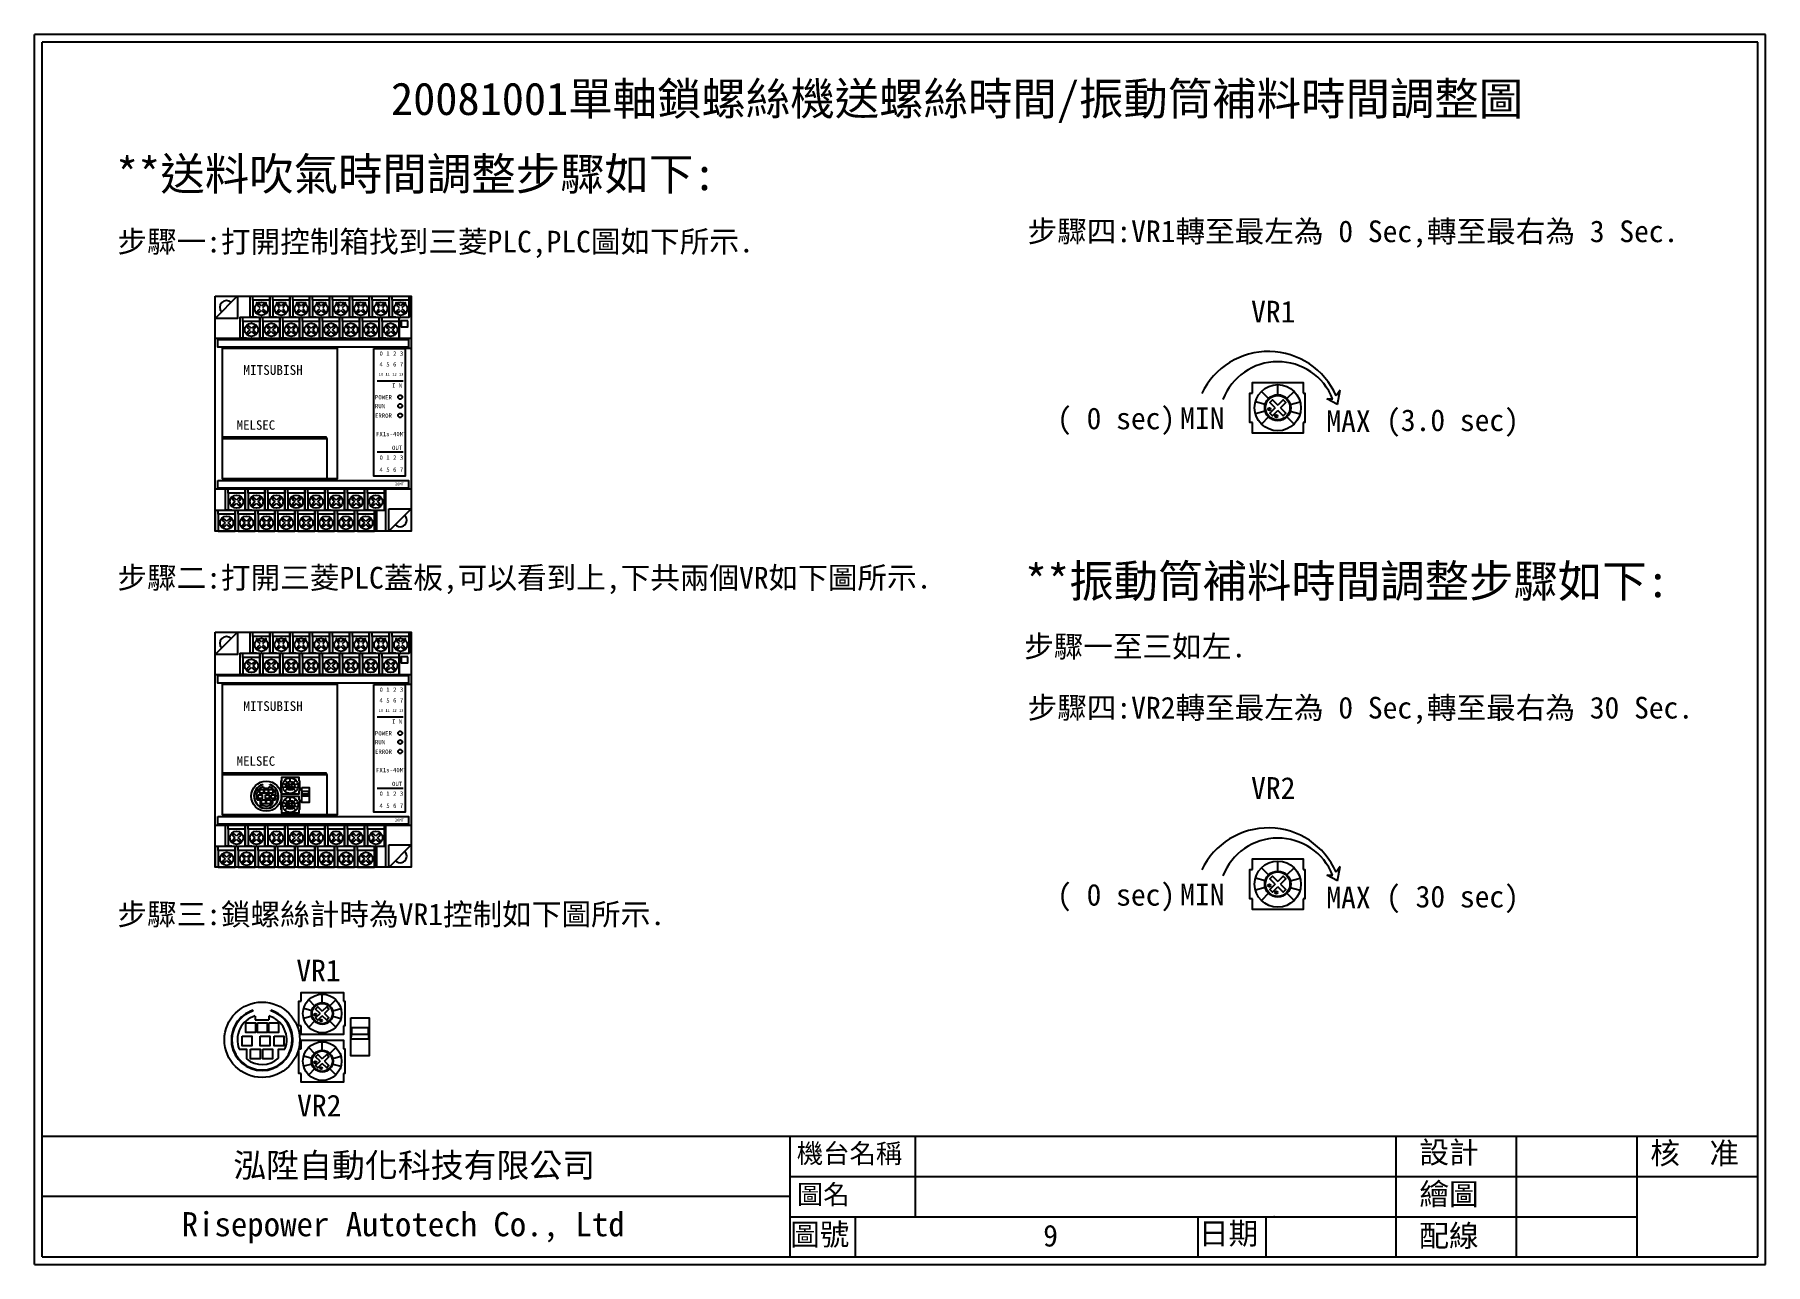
# Model space of a CAD drawing. Extents: x 208 to 1738, y -21 to 184.
# Drawn here: x 1450.6 to 1737.6, y -20.5 to 183.4 of the extents above; entities that cross this region are included whole.
import ezdxf

# ---------------------------------------------------------------- set-up
doc = ezdxf.new("R2010")
doc.units = 0
doc.layers.get('0').update_dxf_attribs({"linetype": 'CONTINUOUS'})
for name, color, linetype in [('圖框層', 7, 'CONTINUOUS'), ('文字層', 4, 'CONTINUOUS'), ('標尺寸層', 3, 'CONTINUOUS')]:
    doc.layers.add(name, color=color, linetype=linetype)
doc.styles.add('CNS', font='romanc.shx', dxfattribs={"bigfont": 'chineset.shx'})
doc.styles.add('STSL', font='kaiu.ttf')

# ---------------------------------------------------------------- blocks, each defined once
blk = doc.blocks.new('FX1S-14MT')
at = {"layer": '標尺寸層', "color": 7}
for p, q in [((5.75, 0), (5.75, -3.5)), ((5.75, 0), (9.05, 0)), ((6.25, -0.7), (6.25, 0)), ((9.05, -0.7), (9.05, 0)), ((9.05, 0), (9.05, -3.5)), ((9.05, 0), (9.05, -3.5)), ((9.05, 0), (12.35, 0)), ((9.55, -0.7), (9.55, 0)), ((12.35, -0.7), (12.35, 0)), ((12.35, 0), (12.35, -3.5)), ((12.35, 0), (12.35, -3.5)), ((12.35, 0), (15.65, 0)), ((12.85, -0.7), (12.85, 0)), ((15.65, -0.7), (15.65, 0)), ((15.65, 0), (15.65, -3.5)), ((15.65, 0), (15.65, -3.5)), ((15.65, 0), (18.95, 0)), ((16.15, -0.7), (16.15, 0)), ((18.95, -0.7), (18.95, 0)), ((18.95, 0), (18.95, -3.5)), ((18.95, 0), (18.95, -3.5)), ((18.95, 0), (22.25, 0)), ((19.45, -0.7), (19.45, 0)), ((22.25, -0.7), (22.25, 0)), ((22.25, 0), (22.25, -3.5)), ((22.25, 0), (22.25, -3.5)), ((22.25, 0), (25.55, 0)), ((22.75, -0.7), (22.75, 0)), ((25.55, -0.7), (25.55, 0)), ((25.55, 0), (25.55, -3.5)), ((25.55, 0), (25.55, -3.5)), ((25.55, 0), (28.85, 0)), ((26.05, -0.7), (26.05, 0)), ((28.85, -0.7), (28.85, 0)), ((28.85, 0), (28.85, -3.5)), ((28.85, 0), (28.85, -3.5)), ((28.85, 0), (32.15, 0)), ((29.35, -0.7), (29.35, 0)), ((32.15, -0.7), (32.15, 0)), ((32.15, 0), (32.15, -3.5)), ((3.55, -0.15), (0.15, -3.55)), ((4.1, -3.5), (4.1, -7)), ((4.1, -3.5), (7.4, -3.5)), ((4.6, -4.2), (4.6, -3.5)), ((6.85, -3.5), (5.75, -3.5)), ((7.4, -4.2), (7.4, -3.5)), ((7.4, -3.5), (7.4, -7)), ((7.4, -3.5), (7.4, -7)), ((7.4, -3.5), (10.7, -3.5)), ((7.9, -4.2), (7.9, -3.5)), ((10.15, -3.5), (9.05, -3.5)), ((10.7, -4.2), (10.7, -3.5)), ((10.7, -3.5), (10.7, -7)), ((10.7, -3.5), (10.7, -7)), ((10.7, -3.5), (14, -3.5)), ((11.2, -4.2), (11.2, -3.5)), ((13.45, -3.5), (12.35, -3.5)), ((14, -4.2), (14, -3.5)), ((14, -3.5), (14, -7)), ((14, -3.5), (14, -7)), ((14, -3.5), (17.3, -3.5)), ((14.5, -4.2), (14.5, -3.5)), ((16.75, -3.5), (15.65, -3.5)), ((17.3, -4.2), (17.3, -3.5)), ((17.3, -3.5), (17.3, -7)), ((17.3, -3.5), (17.3, -7)), ((17.3, -3.5), (20.6, -3.5)), ((17.8, -4.2), (17.8, -3.5)), ((20.05, -3.5), (18.95, -3.5)), ((20.6, -4.2), (20.6, -3.5)), ((20.6, -3.5), (20.6, -7)), ((20.6, -3.5), (20.6, -7)), ((20.6, -3.5), (23.9, -3.5)), ((21.1, -4.2), (21.1, -3.5)), ((23.35, -3.5), (22.25, -3.5)), ((23.9, -4.2), (23.9, -3.5)), ((23.9, -3.5), (23.9, -7)), ((23.9, -3.5), (23.9, -7)), ((23.9, -3.5), (27.2, -3.5)), ((24.4, -4.2), (24.4, -3.5)), ((26.65, -3.5), (25.55, -3.5)), ((27.2, -4.2), (27.2, -3.5)), ((27.2, -3.5), (27.2, -7)), ((27.2, -3.5), (27.2, -7)), ((27.2, -3.5), (30.5, -3.5)), ((27.7, -4.2), (27.7, -3.5)), ((29.95, -3.5), (28.85, -3.5)), ((30.5, -4.2), (30.5, -3.5)), ((30.5, -3.5), (30.5, -7)), ((0, -7), (32.5, -7)), ((5.2, -7), (4.1, -7)), ((8.5, -7), (7.4, -7)), ((11.8, -7), (10.7, -7)), ((15.1, -7), (14, -7)), ((18.4, -7), (17.3, -7)), ((21.7, -7), (20.6, -7)), ((25, -7), (23.9, -7)), ((28.3, -7), (27.2, -7)), ((32.5, -8.67), (31.5, -8.67)), ((32.5, -8.78), (32.5, -9.78)), ((26.87, -14.07), (31.19, -14.07)), ((18.37, -23.41), (1.2, -23.41)), ((26.87, -25.86), (31.19, -25.86)), ((0, -32), (32.5, -32)), ((1.65, -32), (1.65, -35.5)), ((1.65, -32), (4.95, -32)), ((2.15, -32.7), (2.15, -32)), ((4.95, -32.7), (4.95, -32)), ((4.95, -32), (4.95, -35.5)), ((4.95, -32), (4.95, -35.5)), ((4.95, -32), (8.25, -32)), ((5.45, -32.7), (5.45, -32)), ((8.25, -32.7), (8.25, -32)), ((8.25, -32), (8.25, -35.5)), ((8.25, -32), (8.25, -35.5)), ((8.25, -32), (11.55, -32)), ((8.75, -32.7), (8.75, -32)), ((11.55, -32.7), (11.55, -32)), ((11.55, -32), (11.55, -35.5)), ((11.55, -32), (11.55, -35.5)), ((11.55, -32), (14.85, -32)), ((12.05, -32.7), (12.05, -32)), ((14.85, -32.7), (14.85, -32)), ((14.85, -32), (14.85, -35.5)), ((14.85, -32), (14.85, -35.5)), ((14.85, -32), (18.15, -32)), ((15.35, -32.7), (15.35, -32)), ((18.15, -32.7), (18.15, -32)), ((18.15, -32), (18.15, -35.5)), ((18.15, -32), (18.15, -35.5)), ((18.15, -32), (21.45, -32)), ((18.65, -32.7), (18.65, -32)), ((21.45, -32.7), (21.45, -32)), ((21.45, -32), (21.45, -35.5)), ((21.45, -32), (21.45, -35.5)), ((21.45, -32), (24.75, -32)), ((21.95, -32.7), (21.95, -32)), ((24.75, -32.7), (24.75, -32)), ((24.75, -32), (24.75, -35.5)), ((24.75, -32), (24.75, -35.5)), ((24.75, -32), (28.05, -32)), ((25.25, -32.7), (25.25, -32)), ((28.05, -32.7), (28.05, -32)), ((28.05, -32), (28.05, -35.5)), ((28.25, -32), (28.25, -39)), ((0, -35.5), (0, -39)), ((0, -35.5), (3.3, -35.5)), ((0.5, -36.2), (0.5, -35.5)), ((2.75, -35.5), (1.65, -35.5)), ((3.3, -36.2), (3.3, -35.5)), ((3.3, -35.5), (3.3, -39)), ((3.3, -35.5), (3.3, -39)), ((3.3, -35.5), (6.6, -35.5)), ((3.8, -36.2), (3.8, -35.5)), ((6.05, -35.5), (4.95, -35.5)), ((6.6, -36.2), (6.6, -35.5)), ((6.6, -35.5), (6.6, -39)), ((6.6, -35.5), (6.6, -39)), ((6.6, -35.5), (9.9, -35.5)), ((7.1, -36.2), (7.1, -35.5)), ((9.35, -35.5), (8.25, -35.5)), ((9.9, -36.2), (9.9, -35.5)), ((9.9, -35.5), (9.9, -39)), ((9.9, -35.5), (9.9, -39)), ((9.9, -35.5), (13.2, -35.5)), ((10.4, -36.2), (10.4, -35.5)), ((12.65, -35.5), (11.55, -35.5)), ((13.2, -36.2), (13.2, -35.5)), ((13.2, -35.5), (13.2, -39)), ((13.2, -35.5), (13.2, -39)), ((13.2, -35.5), (16.5, -35.5)), ((13.7, -36.2), (13.7, -35.5)), ((15.95, -35.5), (14.85, -35.5)), ((16.5, -36.2), (16.5, -35.5)), ((16.5, -35.5), (16.5, -39)), ((16.5, -35.5), (16.5, -39)), ((16.5, -35.5), (19.8, -35.5)), ((17, -36.2), (17, -35.5)), ((19.25, -35.5), (18.15, -35.5)), ((19.8, -36.2), (19.8, -35.5)), ((19.8, -35.5), (19.8, -39)), ((19.8, -35.5), (19.8, -39)), ((19.8, -35.5), (23.1, -35.5)), ((20.3, -36.2), (20.3, -35.5)), ((22.55, -35.5), (21.45, -35.5)), ((23.1, -36.2), (23.1, -35.5)), ((23.1, -35.5), (23.1, -39)), ((23.1, -35.5), (23.1, -39)), ((23.1, -35.5), (26.4, -35.5)), ((23.6, -36.2), (23.6, -35.5)), ((25.85, -35.5), (24.75, -35.5)), ((26.4, -36.2), (26.4, -35.5)), ((26.4, -35.5), (26.4, -39)), ((26.73, -35.5), (26.73, -39)), ((32.35, -35.45), (28.95, -38.85)), ((1.1, -39), (0, -39)), ((4.4, -39), (3.3, -39)), ((7.7, -39), (6.6, -39)), ((11, -39), (9.9, -39)), ((14.3, -39), (13.2, -39)), ((17.6, -39), (16.5, -39)), ((20.9, -39), (19.8, -39)), ((24.2, -39), (23.1, -39))]:
    blk.add_line(p, q, dxfattribs=at)
for points in [[(0, 0), (3.7, 0), (3.7, -3.7), (0, -3.7)], [(0, 0), (32.5, 0), (32.5, -39), (0, -39)], [(9.05, -0.7), (6.25, -0.7), (6.25, -3.5), (9.05, -3.5)], [(12.35, -0.7), (9.55, -0.7), (9.55, -3.5), (12.35, -3.5)], [(15.65, -0.7), (12.85, -0.7), (12.85, -3.5), (15.65, -3.5)], [(18.95, -0.7), (16.15, -0.7), (16.15, -3.5), (18.95, -3.5)], [(22.25, -0.7), (19.45, -0.7), (19.45, -3.5), (22.25, -3.5)], [(25.55, -0.7), (22.75, -0.7), (22.75, -3.5), (25.55, -3.5)], [(28.85, -0.7), (26.05, -0.7), (26.05, -3.5), (28.85, -3.5)], [(32.15, -0.7), (29.35, -0.7), (29.35, -3.5), (32.15, -3.5)], [(7.4, -4.2), (4.6, -4.2), (4.6, -7), (7.4, -7)], [(10.7, -4.2), (7.9, -4.2), (7.9, -7), (10.7, -7)], [(14, -4.2), (11.2, -4.2), (11.2, -7), (14, -7)], [(17.3, -4.2), (14.5, -4.2), (14.5, -7), (17.3, -7)], [(20.6, -4.2), (17.8, -4.2), (17.8, -7), (20.6, -7)], [(23.9, -4.2), (21.1, -4.2), (21.1, -7), (23.9, -7)], [(27.2, -4.2), (24.4, -4.2), (24.4, -7), (27.2, -7)], [(30.5, -4.2), (27.7, -4.2), (27.7, -7), (30.5, -7)], [(31.93, -4.11), (30.83, -4.11), (30.83, -5.11), (31.93, -5.11)], [(0.46, -7.2), (32.05, -7.2), (32.05, -8.47), (0.46, -8.47)], [(1.2, -8.63), (20.2, -8.63), (20.2, -30.33), (1.2, -30.33)], [(26.3, -8.67), (31.5, -8.67), (31.5, -29.87), (26.3, -29.87)], [(1.2, -23.63), (18.5, -23.63), (18.5, -30.33), (1.2, -30.33)], [(0.46, -30.6), (32.05, -30.6), (32.05, -31.87), (0.46, -31.87)], [(4.95, -32.7), (2.15, -32.7), (2.15, -35.5), (4.95, -35.5)], [(8.25, -32.7), (5.45, -32.7), (5.45, -35.5), (8.25, -35.5)], [(11.55, -32.7), (8.75, -32.7), (8.75, -35.5), (11.55, -35.5)], [(14.85, -32.7), (12.05, -32.7), (12.05, -35.5), (14.85, -35.5)], [(18.15, -32.7), (15.35, -32.7), (15.35, -35.5), (18.15, -35.5)], [(21.45, -32.7), (18.65, -32.7), (18.65, -35.5), (21.45, -35.5)], [(24.75, -32.7), (21.95, -32.7), (21.95, -35.5), (24.75, -35.5)], [(28.05, -32.7), (25.25, -32.7), (25.25, -35.5), (28.05, -35.5)], [(3.3, -36.2), (0.5, -36.2), (0.5, -39), (3.3, -39)], [(6.6, -36.2), (3.8, -36.2), (3.8, -39), (6.6, -39)], [(9.9, -36.2), (7.1, -36.2), (7.1, -39), (9.9, -39)], [(13.2, -36.2), (10.4, -36.2), (10.4, -39), (13.2, -39)], [(16.5, -36.2), (13.7, -36.2), (13.7, -39), (16.5, -39)], [(19.8, -36.2), (17, -36.2), (17, -39), (19.8, -39)], [(23.1, -36.2), (20.3, -36.2), (20.3, -39), (23.1, -39)], [(26.4, -36.2), (23.6, -36.2), (23.6, -39), (26.4, -39)], [(28.8, -35.3), (32.5, -35.3), (32.5, -39), (28.8, -39)]]:
    blk.add_lwpolyline(points, close=True, dxfattribs=at)
for centre, radius in [((7.65, -2.1), 1.1), ((10.95, -2.1), 1.1), ((14.25, -2.1), 1.1), ((17.55, -2.1), 1.1), ((20.85, -2.1), 1.1), ((24.15, -2.1), 1.1), ((27.45, -2.1), 1.1), ((30.75, -2.1), 1.1), ((6, -5.6), 1.1), ((9.3, -5.6), 1.1), ((12.6, -5.6), 1.1), ((15.9, -5.6), 1.1), ((19.2, -5.6), 1.1), ((22.5, -5.6), 1.1), ((25.8, -5.6), 1.1), ((29.1, -5.6), 1.1), ((30.67, -16.76), 0.346), ((30.67, -18.22), 0.346), ((30.67, -19.8), 0.346), ((3.55, -34.1), 1.1), ((6.85, -34.1), 1.1), ((10.15, -34.1), 1.1), ((13.45, -34.1), 1.1), ((16.75, -34.1), 1.1), ((20.05, -34.1), 1.1), ((23.35, -34.1), 1.1), ((26.65, -34.1), 1.1), ((1.9, -37.6), 1.1), ((5.2, -37.6), 1.1), ((8.5, -37.6), 1.1), ((11.8, -37.6), 1.1), ((15.1, -37.6), 1.1), ((18.4, -37.6), 1.1), ((21.7, -37.6), 1.1), ((25, -37.6), 1.1)]:
    blk.add_circle(centre, radius, dxfattribs=at)
for centre, start, end in [((1.85, -1.85), 45, 225), ((30.65, -37.15), 225, 45)]:
    blk.add_arc(centre, 1.1, start, end, dxfattribs=at)
for centre, major_axis, ratio, start_param, end_param in [((7.65, -1.9), (-0.778, 0.778), 0.176168, 4.886768, 7.679603), ((7.65, -2.1), (0.778, 0.778), 0.176168, 1.745175, 4.53801), ((7.65, -1.9), (0.778, 0.778), 0.176168, 4.886768, 7.679603), ((7.65, -2.1), (-0.778, 0.778), 0.176168, 8.02836, 10.821195), ((10.95, -1.9), (-0.778, 0.778), 0.176168, 4.886768, 7.679603), ((10.95, -2.1), (0.778, 0.778), 0.176168, 1.745175, 4.53801), ((10.95, -1.9), (0.778, 0.778), 0.176168, 4.886768, 7.679603), ((10.95, -2.1), (-0.778, 0.778), 0.176168, 8.02836, 10.821195), ((14.25, -1.9), (-0.778, 0.778), 0.176168, 4.886768, 7.679603), ((14.25, -2.1), (0.778, 0.778), 0.176168, 1.745175, 4.53801), ((14.25, -1.9), (0.778, 0.778), 0.176168, 4.886768, 7.679603), ((14.25, -2.1), (-0.778, 0.778), 0.176168, 8.02836, 10.821195), ((17.55, -1.9), (-0.778, 0.778), 0.176168, 4.886768, 7.679603), ((17.55, -2.1), (0.778, 0.778), 0.176168, 1.745175, 4.53801), ((17.55, -1.9), (0.778, 0.778), 0.176168, 4.886768, 7.679603), ((17.55, -2.1), (-0.778, 0.778), 0.176168, 8.02836, 10.821195), ((20.85, -1.9), (-0.778, 0.778), 0.176168, 4.886768, 7.679603), ((20.85, -2.1), (0.778, 0.778), 0.176168, 1.745175, 4.53801), ((20.85, -1.9), (0.778, 0.778), 0.176168, 4.886768, 7.679603), ((20.85, -2.1), (-0.778, 0.778), 0.176168, 8.02836, 10.821195), ((24.15, -1.9), (-0.778, 0.778), 0.176168, 4.886768, 7.679603), ((24.15, -2.1), (0.778, 0.778), 0.176168, 1.745175, 4.53801), ((24.15, -1.9), (0.778, 0.778), 0.176168, 4.886768, 7.679603), ((24.15, -2.1), (-0.778, 0.778), 0.176168, 8.02836, 10.821195), ((27.45, -1.9), (-0.778, 0.778), 0.176168, 4.886768, 7.679603), ((27.45, -2.1), (0.778, 0.778), 0.176168, 1.745175, 4.53801), ((27.45, -1.9), (0.778, 0.778), 0.176168, 4.886768, 7.679603), ((27.45, -2.1), (-0.778, 0.778), 0.176168, 8.02836, 10.821195), ((30.75, -1.9), (-0.778, 0.778), 0.176168, 4.886768, 7.679603), ((30.75, -2.1), (0.778, 0.778), 0.176168, 1.745175, 4.53801), ((30.75, -1.9), (0.778, 0.778), 0.176168, 4.886768, 7.679603), ((30.75, -2.1), (-0.778, 0.778), 0.176168, 8.02836, 10.821195), ((6, -5.6), (-0.778, 0.778), 0.176168, 4.886768, 7.679603), ((6, -5.6), (0.778, 0.778), 0.176168, 1.745175, 4.53801), ((6, -5.6), (0.778, 0.778), 0.176168, 4.886768, 7.679603), ((6, -5.6), (-0.778, 0.778), 0.176168, 8.02836, 10.821195), ((9.3, -5.6), (-0.778, 0.778), 0.176168, 4.886768, 7.679603), ((9.3, -5.6), (0.778, 0.778), 0.176168, 1.745175, 4.53801), ((9.3, -5.6), (0.778, 0.778), 0.176168, 4.886768, 7.679603), ((9.3, -5.6), (-0.778, 0.778), 0.176168, 8.02836, 10.821195), ((12.6, -5.6), (-0.778, 0.778), 0.176168, 4.886768, 7.679603), ((12.6, -5.6), (0.778, 0.778), 0.176168, 1.745175, 4.53801), ((12.6, -5.6), (0.778, 0.778), 0.176168, 4.886768, 7.679603), ((12.6, -5.6), (-0.778, 0.778), 0.176168, 8.02836, 10.821195), ((15.9, -5.6), (-0.778, 0.778), 0.176168, 4.886768, 7.679603), ((15.9, -5.6), (0.778, 0.778), 0.176168, 1.745175, 4.53801), ((15.9, -5.6), (0.778, 0.778), 0.176168, 4.886768, 7.679603), ((15.9, -5.6), (-0.778, 0.778), 0.176168, 8.02836, 10.821195), ((19.2, -5.6), (-0.778, 0.778), 0.176168, 4.886768, 7.679603), ((19.2, -5.6), (0.778, 0.778), 0.176168, 1.745175, 4.53801), ((19.2, -5.6), (0.778, 0.778), 0.176168, 4.886768, 7.679603), ((19.2, -5.6), (-0.778, 0.778), 0.176168, 8.02836, 10.821195), ((22.5, -5.6), (-0.778, 0.778), 0.176168, 4.886768, 7.679603), ((22.5, -5.6), (0.778, 0.778), 0.176168, 1.745175, 4.53801), ((22.5, -5.6), (0.778, 0.778), 0.176168, 4.886768, 7.679603), ((22.5, -5.6), (-0.778, 0.778), 0.176168, 8.02836, 10.821195), ((25.8, -5.6), (-0.778, 0.778), 0.176168, 4.886768, 7.679603), ((25.8, -5.6), (0.778, 0.778), 0.176168, 1.745175, 4.53801), ((25.8, -5.6), (0.778, 0.778), 0.176168, 4.886768, 7.679603), ((25.8, -5.6), (-0.778, 0.778), 0.176168, 8.02836, 10.821195), ((29.1, -5.6), (-0.778, 0.778), 0.176168, 4.886768, 7.679603), ((29.1, -5.6), (0.778, 0.778), 0.176168, 1.745175, 4.53801), ((29.1, -5.6), (0.778, 0.778), 0.176168, 4.886768, 7.679603), ((29.1, -5.6), (-0.778, 0.778), 0.176168, 8.02836, 10.821195), ((18.37, -23.63), (0, 0.227), 0.577995, 4.712389, 6.283185), ((3.55, -34.1), (-0.778, 0.778), 0.176168, 4.886768, 7.679603), ((3.55, -34.1), (0.778, 0.778), 0.176168, 1.745175, 4.53801), ((3.55, -34.1), (0.778, 0.778), 0.176168, 4.886768, 7.679603), ((3.55, -34.1), (-0.778, 0.778), 0.176168, 8.02836, 10.821195), ((6.85, -34.1), (-0.778, 0.778), 0.176168, 4.886768, 7.679603), ((6.85, -34.1), (0.778, 0.778), 0.176168, 1.745175, 4.53801), ((6.85, -34.1), (0.778, 0.778), 0.176168, 4.886768, 7.679603), ((6.85, -34.1), (-0.778, 0.778), 0.176168, 8.02836, 10.821195), ((10.15, -34.1), (-0.778, 0.778), 0.176168, 4.886768, 7.679603), ((10.15, -34.1), (0.778, 0.778), 0.176168, 1.745175, 4.53801), ((10.15, -34.1), (0.778, 0.778), 0.176168, 4.886768, 7.679603), ((10.15, -34.1), (-0.778, 0.778), 0.176168, 8.02836, 10.821195), ((13.45, -34.1), (-0.778, 0.778), 0.176168, 4.886768, 7.679603), ((13.45, -34.1), (0.778, 0.778), 0.176168, 1.745175, 4.53801), ((13.45, -34.1), (0.778, 0.778), 0.176168, 4.886768, 7.679603), ((13.45, -34.1), (-0.778, 0.778), 0.176168, 8.02836, 10.821195), ((16.75, -34.1), (-0.778, 0.778), 0.176168, 4.886768, 7.679603), ((16.75, -34.1), (0.778, 0.778), 0.176168, 1.745175, 4.53801), ((16.75, -34.1), (0.778, 0.778), 0.176168, 4.886768, 7.679603), ((16.75, -34.1), (-0.778, 0.778), 0.176168, 8.02836, 10.821195), ((20.05, -34.1), (-0.778, 0.778), 0.176168, 4.886768, 7.679603), ((20.05, -34.1), (0.778, 0.778), 0.176168, 1.745175, 4.53801), ((20.05, -34.1), (0.778, 0.778), 0.176168, 4.886768, 7.679603), ((20.05, -34.1), (-0.778, 0.778), 0.176168, 8.02836, 10.821195), ((23.35, -34.1), (-0.778, 0.778), 0.176168, 4.886768, 7.679603), ((23.35, -34.1), (0.778, 0.778), 0.176168, 1.745175, 4.53801), ((23.35, -34.1), (0.778, 0.778), 0.176168, 4.886768, 7.679603), ((23.35, -34.1), (-0.778, 0.778), 0.176168, 8.02836, 10.821195), ((26.65, -34.1), (-0.778, 0.778), 0.176168, 4.886768, 7.679603), ((26.65, -34.1), (0.778, 0.778), 0.176168, 1.745175, 4.53801), ((26.65, -34.1), (0.778, 0.778), 0.176168, 4.886768, 7.679603), ((26.65, -34.1), (-0.778, 0.778), 0.176168, 8.02836, 10.821195), ((1.9, -37.6), (-0.778, 0.778), 0.176168, 4.886768, 7.679603), ((1.9, -37.6), (0.778, 0.778), 0.176168, 4.886768, 7.679603), ((5.2, -37.6), (-0.778, 0.778), 0.176168, 4.886768, 7.679603), ((5.2, -37.6), (0.778, 0.778), 0.176168, 4.886768, 7.679603), ((8.5, -37.6), (-0.778, 0.778), 0.176168, 4.886768, 7.679603), ((8.5, -37.6), (0.778, 0.778), 0.176168, 4.886768, 7.679603), ((11.8, -37.6), (-0.778, 0.778), 0.176168, 4.886768, 7.679603), ((11.8, -37.6), (0.778, 0.778), 0.176168, 4.886768, 7.679603), ((15.1, -37.6), (-0.778, 0.778), 0.176168, 4.886768, 7.679603), ((15.1, -37.6), (0.778, 0.778), 0.176168, 4.886768, 7.679603), ((18.4, -37.6), (-0.778, 0.778), 0.176168, 4.886768, 7.679603), ((18.4, -37.6), (0.778, 0.778), 0.176168, 4.886768, 7.679603), ((21.7, -37.6), (-0.778, 0.778), 0.176168, 4.886768, 7.679603), ((21.7, -37.6), (0.778, 0.778), 0.176168, 4.886768, 7.679603), ((25, -37.6), (-0.778, 0.778), 0.176168, 4.886768, 7.679603), ((25, -37.6), (0.778, 0.778), 0.176168, 4.886768, 7.679603), ((1.9, -37.6), (0.778, 0.778), 0.176168, 1.745175, 4.53801), ((1.9, -37.6), (-0.778, 0.778), 0.176168, 8.02836, 10.821195), ((5.2, -37.6), (0.778, 0.778), 0.176168, 1.745175, 4.53801), ((5.2, -37.6), (-0.778, 0.778), 0.176168, 8.02836, 10.821195), ((8.5, -37.6), (0.778, 0.778), 0.176168, 1.745175, 4.53801), ((8.5, -37.6), (-0.778, 0.778), 0.176168, 8.02836, 10.821195), ((11.8, -37.6), (0.778, 0.778), 0.176168, 1.745175, 4.53801), ((11.8, -37.6), (-0.778, 0.778), 0.176168, 8.02836, 10.821195), ((15.1, -37.6), (0.778, 0.778), 0.176168, 1.745175, 4.53801), ((15.1, -37.6), (-0.778, 0.778), 0.176168, 8.02836, 10.821195), ((18.4, -37.6), (0.778, 0.778), 0.176168, 1.745175, 4.53801), ((18.4, -37.6), (-0.778, 0.778), 0.176168, 8.02836, 10.821195), ((21.7, -37.6), (0.778, 0.778), 0.176168, 1.745175, 4.53801), ((21.7, -37.6), (-0.778, 0.778), 0.176168, 8.02836, 10.821195), ((25, -37.6), (0.778, 0.778), 0.176168, 1.745175, 4.53801), ((25, -37.6), (-0.778, 0.778), 0.176168, 8.02836, 10.821195)]:
    blk.add_ellipse(centre, major_axis=major_axis, ratio=ratio, start_param=start_param, end_param=end_param, dxfattribs=at)
at = {"layer": '圖框層', "color": 4, "style": 'STSL'}
for s, height, p in [('MITSUBISH', 1.61, (4.67, -13.07)), ('4 5 6 7', 0.72, (27.24, -11.68)), ('0 1 2 3', 0.72, (27.24, -9.89)), ('10 11 12 13', 0.4752, (27.12, -13.22)), ('POWER', 0.72, (26.49, -17.14)), ('I N', 0.72, (29.32, -15.2)), ('RUN', 0.72, (26.49, -18.61)), ('ERROR', 0.72, (26.49, -20.19)), ('MELSEC', 1.56, (3.57, -22.17)), ('FX1s-40MT', 0.72, (26.66, -23.24)), ('OUT', 0.72, (29.32, -25.53)), ('4 5 6 7', 0.72, (27.24, -29.15)), ('0 1 2 3', 0.72, (27.24, -27.14)), ('20MT', 0.475, (29.8, -31.41))]:
    blk.add_text(s, height=height, dxfattribs=at).set_placement(p)
blk = doc.blocks.new('PLC-VR1&VR2')
at = {"layer": '標尺寸層'}
h = blk.add_hatch(color=7, dxfattribs=at)
edge = h.paths.add_edge_path()
edge.add_arc((16.76, -4.27), 0.178, 0, 360)
h = blk.add_hatch(color=7, dxfattribs=at)
edge = h.paths.add_edge_path()
edge.add_arc((17.72, -5.23), 0.178, 0, 360)
h = blk.add_hatch(color=7, dxfattribs=at)
edge = h.paths.add_edge_path()
edge.add_arc((16.76, -12.18), 0.178, 0, 360)
h = blk.add_hatch(color=7, dxfattribs=at)
edge = h.paths.add_edge_path()
edge.add_arc((17.72, -13.14), 0.178, 0, 360)
at = {"layer": '標尺寸層', "color": 7}
for p, q in [((15.66, -1.82), (16.64, -2.8)), ((17.91, -2.28), (17.91, -0.88)), ((20.17, -1.82), (19.19, -2.8)), ((6.46, -3.65), (6.46, -3.55)), ((6.81, -4.49), (6.81, -5.13)), ((6.81, -5.13), (9.05, -5.13)), ((9.05, -4.49), (9.05, -5.13)), ((9.4, -3.65), (9.4, -3.55)), ((16.18, -3.61), (14.83, -3.25)), ((16.18, -4.54), (14.83, -4.9)), ((16.64, -5.35), (15.66, -6.34)), ((19.19, -5.35), (20.17, -6.34)), ((19.65, -3.61), (21, -3.25)), ((19.65, -4.54), (21, -4.9)), ((22.83, -6.37), (22.67, -6.53)), ((22.67, -8.35), (22.83, -7.49)), ((22.83, -7.49), (22.83, -6.37)), ((22.83, -7.49), (25.57, -7.49)), ((25.57, -7.49), (25.57, -6.37)), ((25.57, -6.37), (25.7, -6.37)), ((25.7, -8.35), (25.57, -7.49)), ((16.18, -11.52), (14.83, -11.16)), ((15.66, -9.73), (16.64, -10.71)), ((17.91, -10.18), (17.91, -8.79)), ((20.17, -9.73), (19.19, -10.71)), ((19.65, -11.52), (21, -11.16)), ((16.18, -12.45), (14.83, -12.81)), ((16.64, -13.26), (15.66, -14.24)), ((19.19, -13.26), (20.17, -14.24)), ((19.65, -12.45), (21, -12.81))]:
    blk.add_line(p, q, dxfattribs=at)
for points in [[(14.41, -6.1), (14.05, -6.1), (14.05, -2.05), (14.41, -2.05)], [(14.41, -2.05), (14.41, -0.58), (21.41, -0.58), (21.41, -2.05)], [(21.41, -2.05), (21.68, -2.05), (21.68, -6.1), (21.41, -6.1)], [(17.54, -4.08), (16.81, -3.34), (17.18, -2.97), (17.91, -3.71)], [(17.54, -4.08), (16.81, -4.81), (17.18, -5.18), (17.91, -4.45)], [(18.28, -4.08), (19.02, -3.34), (18.65, -2.97), (17.91, -3.71)], [(18.28, -4.08), (19.02, -4.81), (18.65, -5.18), (17.91, -4.45)], [(21.41, -6.1), (21.41, -7.58), (14.41, -7.58), (14.41, -6.1)], [(14.41, -9.96), (14.41, -8.48), (21.41, -8.48), (21.41, -9.96)], [(25.7, -6.37), (25.7, -8.35), (22.67, -8.35), (22.67, -6.37)], [(22.83, -6.37), (25.57, -6.37)], [(4.13, -9.98), (5.34, -9.98), (5.34, -11.61)], [(10.67, -11.48), (10.67, -9.98), (11.73, -9.98)], [(14.41, -14.01), (14.05, -14.01), (14.05, -9.96), (14.41, -9.96)], [(17.54, -11.98), (16.81, -11.25), (17.18, -10.88), (17.91, -11.61)], [(18.28, -11.98), (19.02, -11.25), (18.65, -10.88), (17.91, -11.61)], [(21.41, -9.96), (21.68, -9.96), (21.68, -14.01), (21.41, -14.01)], [(21.41, -14.01), (21.41, -15.48), (14.41, -15.48), (14.41, -14.01)], [(17.54, -11.98), (16.81, -12.72), (17.18, -13.09), (17.91, -12.35)], [(18.28, -11.98), (19.02, -12.72), (18.65, -13.09), (17.91, -12.35)]]:
    blk.add_lwpolyline(points, dxfattribs=at)
for points in [[(5.24, -5.61), (6.84, -5.61), (6.84, -7.21), (5.24, -7.21)], [(7.15, -5.61), (8.75, -5.61), (8.75, -7.21), (7.15, -7.21)], [(9.05, -5.61), (10.65, -5.61), (10.65, -7.21), (9.05, -7.21)], [(22.67, -4.81), (25.7, -4.81), (25.7, -11.07), (22.67, -11.07)], [(4.63, -7.82), (6.23, -7.82), (6.23, -9.42), (4.63, -9.42)], [(7.6, -7.82), (9.2, -7.82), (9.2, -9.42), (7.6, -9.42)], [(9.93, -7.82), (11.53, -7.82), (11.53, -9.42), (9.93, -9.42)], [(6, -9.98), (7.6, -9.98), (7.6, -11.58), (6, -11.58)], [(8.08, -9.98), (9.68, -9.98), (9.68, -11.58), (8.08, -11.58)]]:
    blk.add_lwpolyline(points, close=True, dxfattribs=at)
for centre, radius in [((7.93, -8.43), 6.25), ((17.91, -4.08), 3.2), ((17.91, -4.08), 1.8), ((17.91, -4.08), 1.69), ((16.76, -4.27), 0.178), ((17.72, -5.23), 0.178), ((17.91, -11.98), 3.2), ((17.91, -11.98), 1.8), ((17.91, -11.98), 1.69), ((16.76, -12.18), 0.178), ((17.72, -13.14), 0.178)]:
    blk.add_circle(centre, radius, dxfattribs=at)
for radius, start, end in [(5.1, 106.7199, 73.2801), (5, 107.0644, 72.9356), (4.1, 105.8749, 202.154), (4.1, 337.846, 74.1251), (4.1, 230.7742, 311.8924)]:
    blk.add_arc((7.93, -8.43), radius, start, end, dxfattribs=at)
blk = doc.blocks.new('門把組立機圖框')
at = {"layer": '圖框層', "color": 7}
for p, q in [((287, 0), (0, 0)), ((0, -203.97), (0, 0)), ((287, -203.97), (287, 0)), ((285.75, -1.25), (1.25, -1.25)), ((1.25, -202.72), (1.25, -1.25)), ((285.75, -202.72), (285.75, -1.25)), ((1.25, -182.72), (111.73, -182.72)), ((111.73, -182.72), (285.75, -182.72)), ((125.28, -202.72), (125.28, -182.72)), ((225.75, -202.72), (225.75, -182.72)), ((245.75, -202.72), (245.75, -182.72)), ((265.75, -202.72), (265.75, -182.72)), ((125.28, -189.39), (285.75, -189.39)), ((125.28, -196.05), (265.75, -196.05)), ((136.15, -202.72), (136.15, -195.97)), ((1.25, -202.72), (285.75, -202.72)), ((0, -203.97), (287, -203.97))]:
    blk.add_line(p, q, dxfattribs=at)
at = {"layer": '圖框層', "color": 4}
blk.add_point((205.54, -196.05), dxfattribs=at)
at = {"layer": '標尺寸層', "color": 7}
for p, q in [((146.05, -196.05), (146.05, -182.72)), ((125.28, -192.72), (1.25, -192.72)), ((192.94, -202.72), (192.94, -196.05)), ((204.21, -202.72), (204.21, -196.05))]:
    blk.add_line(p, q, dxfattribs=at)
at = {"layer": '圖框層', "color": 4, "style": 'STSL'}
for s, height, p in [('設計', 3.6, (229.63, -187.18)), ('核  准', 3.6, (267.92, -187.32)), ('泓陞自動化科技有限公司', 4, (32.94, -189.53)), ('繪圖', 3.6, (229.63, -194.09)), ('Risepower Autotech Co., Ltd', 4, (24.38, -199.3)), ('圖號', 3.6, (125.28, -200.81)), ('日期', 3.6, (193.07, -200.64)), ('配線', 3.6, (229.63, -201))]:
    blk.add_text(s, height=height, dxfattribs=at).set_placement(p)
at = {"layer": '文字層', "color": 4, "style": 'STSL'}
for s, p in [('機台名稱', (126.4, -187.16)), ('圖名', (126.4, -193.96))]:
    blk.add_text(s, height=3.2, dxfattribs=at).set_placement(p)

msp = doc.modelspace()

# ---------------------------------------------------------------- hatches: boundary and pattern name
at = {"layer": '標尺寸層'}
h = msp.add_hatch(color=7, dxfattribs=at)
edge = h.paths.add_edge_path()
edge.add_arc((1655.36, 121.32), 0.213, 0, 360)
h = msp.add_hatch(color=7, dxfattribs=at)
edge = h.paths.add_edge_path()
edge.add_arc((1656.51, 120.16), 0.213, 0, 360)
h = msp.add_hatch(color=7, dxfattribs=at)
edge = h.paths.add_edge_path()
edge.add_arc((1655.36, 42.31), 0.213, 0, 360)
h = msp.add_hatch(color=7, dxfattribs=at)
edge = h.paths.add_edge_path()
edge.add_arc((1656.51, 41.15), 0.213, 0, 360)

# ---------------------------------------------------------------- linework, layer by layer
at = {"layer": '標尺寸層', "color": 7}
for p, q in [((1654.04, 124.26), (1655.22, 123.08)), ((1656.75, 123.71), (1656.75, 125.38)), ((1659.46, 124.26), (1658.28, 123.08)), ((1667.1, 124.48), (1666.43, 123.52)), ((1666.67, 122.1), (1667.1, 124.48)), ((1654.66, 122.11), (1653.04, 122.54)), ((1654.66, 120.99), (1653.04, 120.56)), ((1658.83, 122.11), (1660.45, 122.54)), ((1658.83, 120.99), (1660.45, 120.56)), ((1666.67, 122.1), (1664.88, 123.05)), ((1664.88, 123.05), (1665.86, 123.03)), ((1655.22, 120.02), (1654.04, 118.84)), ((1658.28, 120.02), (1659.46, 118.84)), ((1656.75, 44.7), (1656.75, 46.37)), ((1654.66, 43.1), (1653.04, 43.53)), ((1654.04, 45.25), (1655.22, 44.07)), ((1659.46, 45.25), (1658.28, 44.07)), ((1658.83, 43.1), (1660.45, 43.53)), ((1666.67, 43.09), (1664.88, 44.04)), ((1664.88, 44.04), (1665.86, 44.02)), ((1667.1, 45.47), (1666.43, 44.51)), ((1666.67, 43.09), (1667.1, 45.47)), ((1654.66, 41.98), (1653.04, 41.55)), ((1655.22, 41.01), (1654.04, 39.83)), ((1658.28, 41.01), (1659.46, 39.83)), ((1658.83, 41.98), (1660.45, 41.55))]:
    msp.add_line(p, q, dxfattribs=at)
for points in [[(1652.55, 119.12), (1652.11, 119.12), (1652.11, 123.98), (1652.55, 123.98)], [(1652.55, 123.98), (1652.55, 125.75), (1660.95, 125.75), (1660.95, 123.98)], [(1660.95, 123.98), (1661.27, 123.98), (1661.27, 119.12), (1660.95, 119.12)], [(1656.3, 121.55), (1655.42, 122.43), (1655.87, 122.88), (1656.75, 121.99)], [(1656.3, 121.55), (1655.42, 120.67), (1655.87, 120.22), (1656.75, 121.11)], [(1657.19, 121.55), (1658.07, 122.43), (1657.63, 122.88), (1656.75, 121.99)], [(1657.19, 121.55), (1658.07, 120.67), (1657.63, 120.22), (1656.75, 121.11)], [(1660.95, 119.12), (1660.95, 117.35), (1652.55, 117.35), (1652.55, 119.12)], [(1652.55, 44.97), (1652.55, 46.74), (1660.95, 46.74), (1660.95, 44.97)], [(1652.55, 40.11), (1652.11, 40.11), (1652.11, 44.97), (1652.55, 44.97)], [(1656.3, 42.54), (1655.42, 43.42), (1655.87, 43.87), (1656.75, 42.98)], [(1657.19, 42.54), (1658.07, 43.42), (1657.63, 43.87), (1656.75, 42.98)], [(1660.95, 44.97), (1661.27, 44.97), (1661.27, 40.11), (1660.95, 40.11)], [(1656.3, 42.54), (1655.42, 41.66), (1655.87, 41.21), (1656.75, 42.1)], [(1657.19, 42.54), (1658.07, 41.66), (1657.63, 41.21), (1656.75, 42.1)], [(1660.95, 40.11), (1660.95, 38.34), (1652.55, 38.34), (1652.55, 40.11)]]:
    msp.add_lwpolyline(points, dxfattribs=at)
for centre, radius in [((1656.75, 121.55), 3.83), ((1656.75, 121.55), 2.16), ((1656.75, 121.55), 2.03), ((1655.36, 121.32), 0.213), ((1656.51, 120.16), 0.213), ((1656.75, 42.54), 3.83), ((1656.75, 42.54), 2.16), ((1656.75, 42.54), 2.03), ((1655.36, 42.31), 0.213), ((1656.51, 41.15), 0.213)]:
    msp.add_circle(centre, radius, dxfattribs=at)
for centre, radius, start, end in [((1655.2, 118.62), 12.25, 23.5785, 154.4129), ((1656.78, 119.41), 9.77, 21.7396, 158.8812), ((1655.2, 39.61), 12.25, 23.5785, 154.4129), ((1656.78, 40.4), 9.77, 21.7396, 158.8812)]:
    msp.add_arc(centre, radius, start, end, dxfattribs=at)

# ---------------------------------------------------------------- block references
at = {"color": 7}
msp.add_blockref('門把組立機圖框', (1450.61, 183.43), dxfattribs=at)
at = {"layer": '標尺寸層', "color": 7}
for name, p in [('FX1S-14MT', (1480.56, 140.07)), ('FX1S-14MT', (1480.56, 84.33)), ('PLC-VR1&VR2', (1480.4, 25.15))]:
    msp.add_blockref(name, p, dxfattribs=at)
at = {"layer": '標尺寸層', "color": 7, "xscale": 0.4000000000000909, "yscale": 0.3999999999999773, "zscale": 0.4}
msp.add_blockref('PLC-VR1&VR2', (1485.85, 60.49), dxfattribs=at)

# ---------------------------------------------------------------- texts
at = {"insert": (1617.86, -13.97), "char_height": 3.6, "width": 7.3862, "attachment_point": 1, "style": 'CNS'}
msp.add_mtext('{\\fDFKai-SB|b0|i0|c136|p65;\\C4;9}', dxfattribs=at)
at = {"layer": '圖框層', "color": 4, "style": 'STSL'}
for s, height, p in [('20081001單軸鎖螺絲機送螺絲時間/振動筒補料時間調整圖', 5.4, (1509.71, 170.1)), ('**送料吹氣時間調整步驟如下:', 5.4, (1464.12, 157.63)), ('步驟四:VR1轉至最左為 0 Sec,轉至最右為 3 Sec.', 3.6, (1615.27, 149.01)), ('步驟一:打開控制箱找到三菱PLC,PLC圖如下所示.', 3.6, (1464.34, 147.3)), ('VR1', 3.6, (1652.33, 135.69)), ('( 0 sec)', 3.6, (1620.16, 117.98)), ('MIN', 3.6, (1640.57, 118.02)), ('MAX', 3.6, (1664.81, 117.51)), ('(3.0 sec)', 3.6, (1674.71, 117.68)), ('步驟二:打開三菱PLC蓋板,可以看到上,下共兩個VR如下圖所示.', 3.6, (1464.34, 91.56)), ('**振動筒補料時間調整步驟如下:', 5.4, (1614.84, 90.11)), ('步驟一至三如左.', 3.6, (1614.69, 80.16)), ('步驟四:VR2轉至最左為 0 Sec,轉至最右為 30 Sec.', 3.6, (1615.27, 70)), ('VR2', 3.6, (1652.33, 56.68)), ('( 0 sec)', 3.6, (1620.16, 38.97)), ('MIN', 3.6, (1640.57, 39.01)), ('MAX', 3.6, (1664.81, 38.5)), ('( 30 sec)', 3.6, (1674.71, 38.67)), ('步驟三:鎖螺絲計時為VR1控制如下圖所示.', 3.6, (1464.34, 35.73)), ('VR1', 3.6, (1494.01, 26.41)), ('VR2', 3.6, (1494.14, 4.01))]:
    msp.add_text(s, height=height, dxfattribs=at).set_placement(p)

doc.saveas('drawing.dxf')
